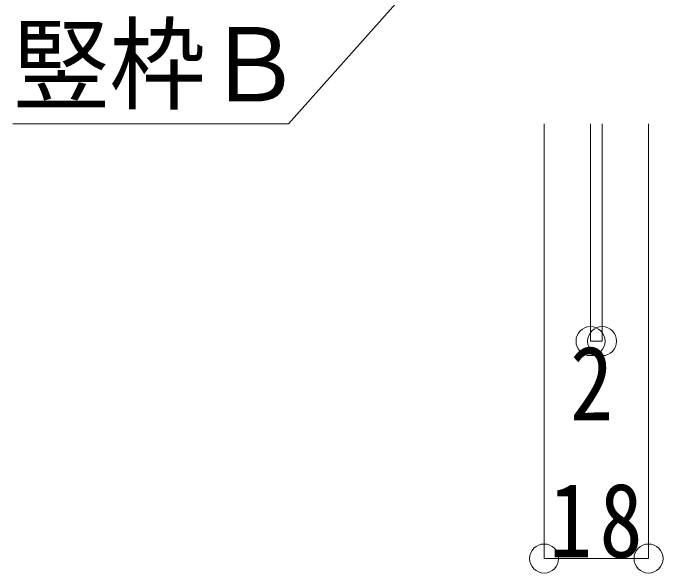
# Model space of a CAD drawing. Units: millimetres at full size, sheet at 1:5. Extents: x -1050 to 1050, y -742 to 742.
# Drawn here: x 447.4 to 559.5, y -451.8 to -355.2 of the extents above; entities that cross this region are included whole.
import ezdxf
from ezdxf.enums import TextEntityAlignment as Align

# ---------------------------------------------------------------- set-up
doc = ezdxf.new("R2010")
doc.units = ezdxf.units.MM
doc.header["$LTSCALE"] = 5
doc.layers.add('0-3_寸法', color=54, linetype='Continuous', lineweight=20)
doc.layers.add('0-9_文字', color=3, linetype='Continuous', lineweight=20)
doc.styles.add('ＭＳ ゴシック', font='')
doc.styles.get('ＭＳ ゴシック').set_extended_font_data('MS Gothic')

# ---------------------------------------------------------------- blocks, each defined once
blk = doc.blocks.new('dimension_origin')
at = {"color": 0, "linetype": 'Continuous', "lineweight": -2}
blk.add_circle((0, 0), 1.25, dxfattribs=at)

msp = doc.modelspace()

# ---------------------------------------------------------------- linework, layer by layer
at = {"layer": '0-3_寸法'}
for p, q in [((539.02, -449.293), (539.02, -374.293)), ((547.02, -411.793), (547.02, -374.293)), ((549.02, -411.793), (549.02, -374.293)), ((557.02, -449.293), (557.02, -374.293)), ((547.02, -411.793), (549.02, -411.793)), ((539.02, -449.293), (557.02, -449.293))]:
    msp.add_line(p, q, dxfattribs=at)
at = {"layer": '0-9_文字'}
msp.add_lwpolyline([(538.979, -324.817), (494.93, -374.293), (447.43, -374.293)], dxfattribs=at)

# ---------------------------------------------------------------- block references
at = {"layer": '0-3_寸法', "xscale": 2, "yscale": 2, "rotation": 180}
for p in [(547.02, -411.793), (539.02, -449.293)]:
    msp.add_blockref('dimension_origin', p, dxfattribs=at)
at = {"layer": '0-3_寸法', "xscale": 2, "yscale": 2}
for p in [(549.02, -411.793), (557.02, -449.293)]:
    msp.add_blockref('dimension_origin', p, dxfattribs=at)

# ---------------------------------------------------------------- texts
at = {"layer": '0-3_寸法', "style": 'ＭＳ ゴシック', "width": 0.85}
msp.add_text('2', height=12.83, dxfattribs=at).set_placement((543.5, -429.293), align=Align.BOTTOM_LEFT)
at = {"layer": '0-3_寸法', "insert": (539.895, -449.293), "char_height": 12.83, "attachment_point": 7, "style": 'ＭＳ ゴシック'}
msp.add_mtext('\\T1.17;\\W0.85;18', dxfattribs=at)
at = {"layer": '0-9_文字', "style": 'ＭＳ ゴシック', "width": 0.95}
msp.add_text('竪枠Ｂ', height=12.83, dxfattribs=at).set_placement((447.43, -374.293), align=Align.BOTTOM_LEFT)

doc.saveas('drawing.dxf')
